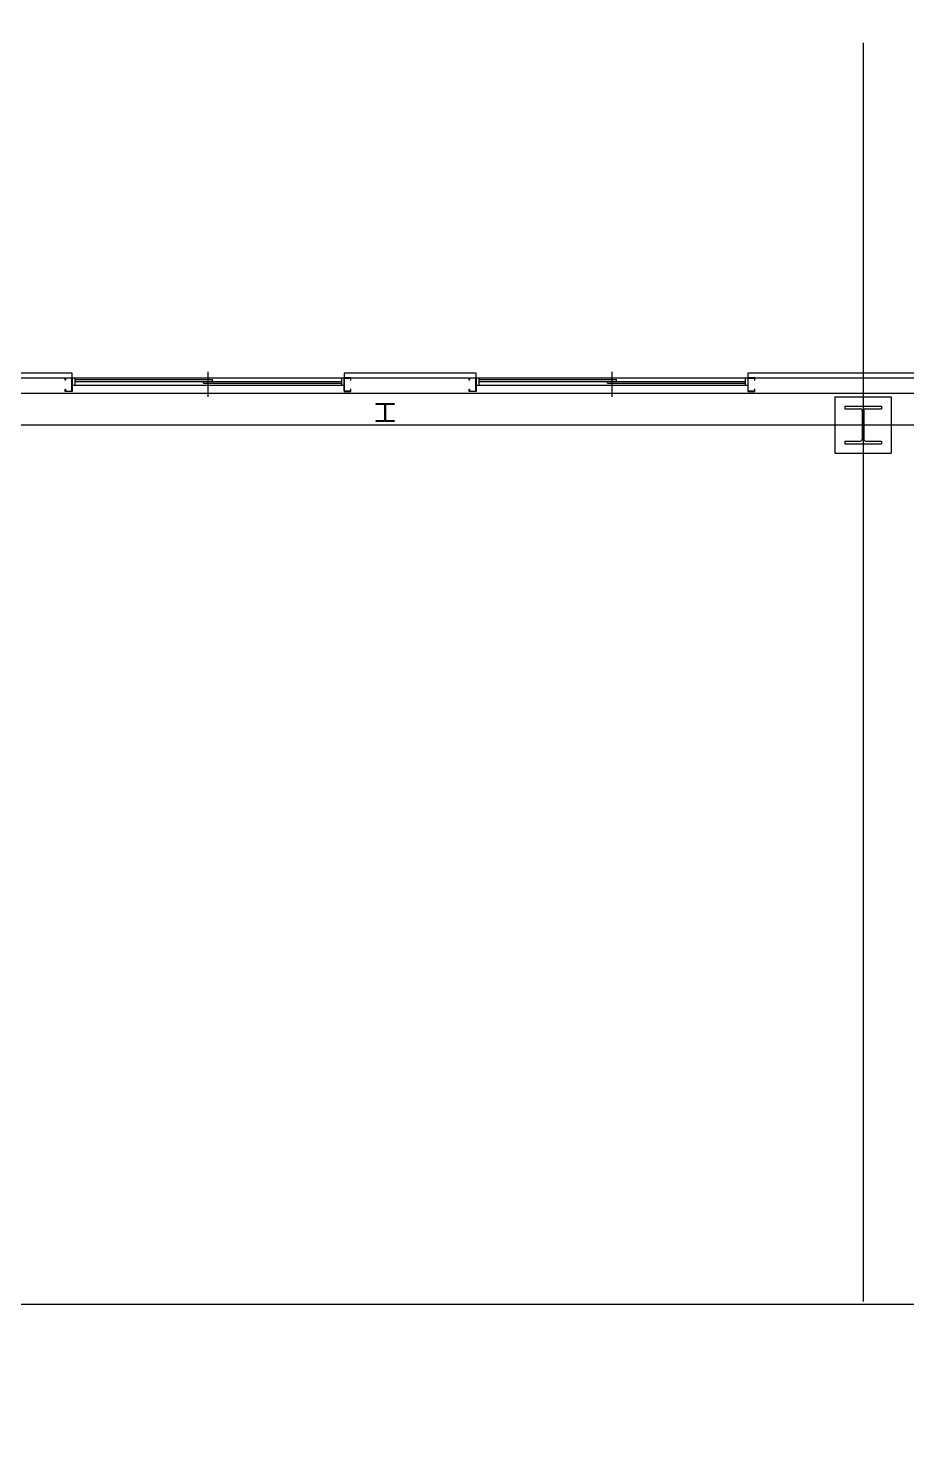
# Model space of a CAD drawing. Header units: millimetres. Extents: x -168200 to 672800, y -7409 to 118800.
# Drawn here: x 261492 to 271181, y 2643 to 18274 of the extents above; entities that cross this region are included whole.
import ezdxf
from ezdxf.xclip import XClip

# ---------------------------------------------------------------- set-up
doc = ezdxf.new("R2010")
doc.units = ezdxf.units.MM
doc.header["$LTSCALE"] = 200
doc.header["$XCLIPFRAME"] = 0
doc.linetypes.add('CENTER', pattern=[50.8, 31.75, -6.35, 6.35, -6.35])
doc.layers.get('DEFPOINTS').update_dxf_attribs({"color": 137})
for name, color, linetype in [('단면선', 252, 'Continuous'), ('입면선', 252, 'Continuous'), ('중심선', 252, 'CENTER')]:
    doc.layers.add(name, color=color, linetype=linetype)

# ---------------------------------------------------------------- blocks, each defined once
blk = doc.blocks.new('I-Center 3층 평면도')
at = {"layer": '단면선', "ltscale": 100}
for p, q in [((-10202, 207), (-10202, 179)), ((-10202, 207), (-9797, 207)), ((-10202, 179), (-10031, 179)), ((-10009, 157), (-10009, -157)), ((-9991, 157), (-9991, -157)), ((-9969, 179), (-9797, 179)), ((-9797, 207), (-9797, 179)), ((-10202, -179), (-10202, -207)), ((-10202, -179), (-10031, -179)), ((-10202, -207), (-9797, -207)), ((-9969, -179), (-9797, -179)), ((-9797, -179), (-9797, -207))]:
    blk.add_line(p, q, dxfattribs=at)
blk.add_lwpolyline([(-15289, 226), (-15372, 226), (-15372, 238), (-15172, 238), (-15172, 226), (-15255, 226, 0.414214), (-15268, 213), (-15268, 63, 0.414214), (-15255, 50), (-15172, 50), (-15172, 38), (-15372, 38), (-15372, 50), (-15289, 50, 0.414214), (-15276, 63), (-15276, 213, 0.414214)], format="xyb", close=True, dxfattribs=at)
for centre, start, end in [((-10031, 157), 0, 90), ((-9969, 157), 90, 180), ((-10031, -157), 270, 0), ((-9969, -157), 180, 270)]:
    blk.add_arc(centre, 22, start, end, dxfattribs=at)
at = {"layer": '입면선', "ltscale": 200}
for p, q in [((-18725, 520), (-18725, 440)), ((-18725, 520), (-15725, 520)), ((-18695, 520), (-18695, 440)), ((-18695, 500), (-17175, 500)), ((-18695, 480), (-15755, 480)), ((-17275, 460), (-17275, 480)), ((-17175, 480), (-17175, 500)), ((-15755, 520), (-15755, 440)), ((-15725, 520), (-15725, 440)), ((-14269, 520), (-14269, 440)), ((-14269, 520), (-11269, 520)), ((-14239, 520), (-14239, 440)), ((-14239, 500), (-12719, 500)), ((-14239, 480), (-11299, 480)), ((-12819, 460), (-12819, 480)), ((-12719, 480), (-12719, 500)), ((-11299, 520), (-11299, 440)), ((-11269, 520), (-11269, 440)), ((-18725, 440), (-15725, 440)), ((-17275, 460), (-15755, 460)), ((-14269, 440), (-11269, 440)), ((-12819, 460), (-11299, 460)), ((-10310, 310), (-9690, 310)), ((-10310, 310), (-10310, -310)), ((-9690, 310), (-9690, -310)), ((-10310, -310), (-9690, -310))]:
    blk.add_line(p, q, dxfattribs=at)
at = {"layer": '입면선'}
blk.add_line((-100350, 350), (350, 350), dxfattribs=at)
at = {"layer": '입면선', "ltscale": 200}
for points in [[(-21269, 570), (-21269, 520), (-18725, 520), (-18725, 570)], [(-18800, 495), (-18800, 520), (-18725, 520), (-18725, 370), (-18800, 370), (-18800, 395), (-18797, 395), (-18797, 373), (-18728, 373), (-18728, 517), (-18797, 517), (-18797, 495)], [(-15725, 570), (-15725, 520), (-14269, 520), (-14269, 570)], [(-15650, 495), (-15650, 520), (-15725, 520), (-15725, 370), (-15650, 370), (-15650, 395), (-15653, 395), (-15653, 373), (-15722, 373), (-15722, 517), (-15653, 517), (-15653, 495)], [(-14344, 495), (-14344, 520), (-14269, 520), (-14269, 370), (-14344, 370), (-14344, 395), (-14341, 395), (-14341, 373), (-14272, 373), (-14272, 517), (-14341, 517), (-14341, 495)], [(-11269, 520), (-9272, 520), (-9272, 570), (-11269, 570)], [(-11194, 495), (-11194, 520), (-11269, 520), (-11269, 370), (-11194, 370), (-11194, 395), (-11197, 395), (-11197, 373), (-11266, 373), (-11266, 517), (-11197, 517), (-11197, 495)]]:
    blk.add_lwpolyline(points, close=True, dxfattribs=at)
at = {"layer": '중심선', "ltscale": 200}
for p, q in [((-10000, 4213), (-10000, -71576)), ((-17225, 311), (-17225, 586)), ((-12769, 311), (-12769, 586)), ((-109508, 0), (9087, 0))]:
    blk.add_line(p, q, dxfattribs=at)

msp = doc.modelspace()

# ---------------------------------------------------------------- linework, layer by layer
at = {"layer": 'DEFPOINTS'}
msp.add_lwpolyline([(177500, 114600), (314900, 114600), (314900, 4200), (177500, 4200)], close=True, dxfattribs=at)

# ---------------------------------------------------------------- block references
ref = msp.add_blockref('I-Center 3층 평면도', (280700, 13900))
XClip(ref).set_block_clipping_path([(-103200.0000000003, -9668.8009418729), (34200, 100522.8029125887)])

doc.saveas('drawing.dxf')
